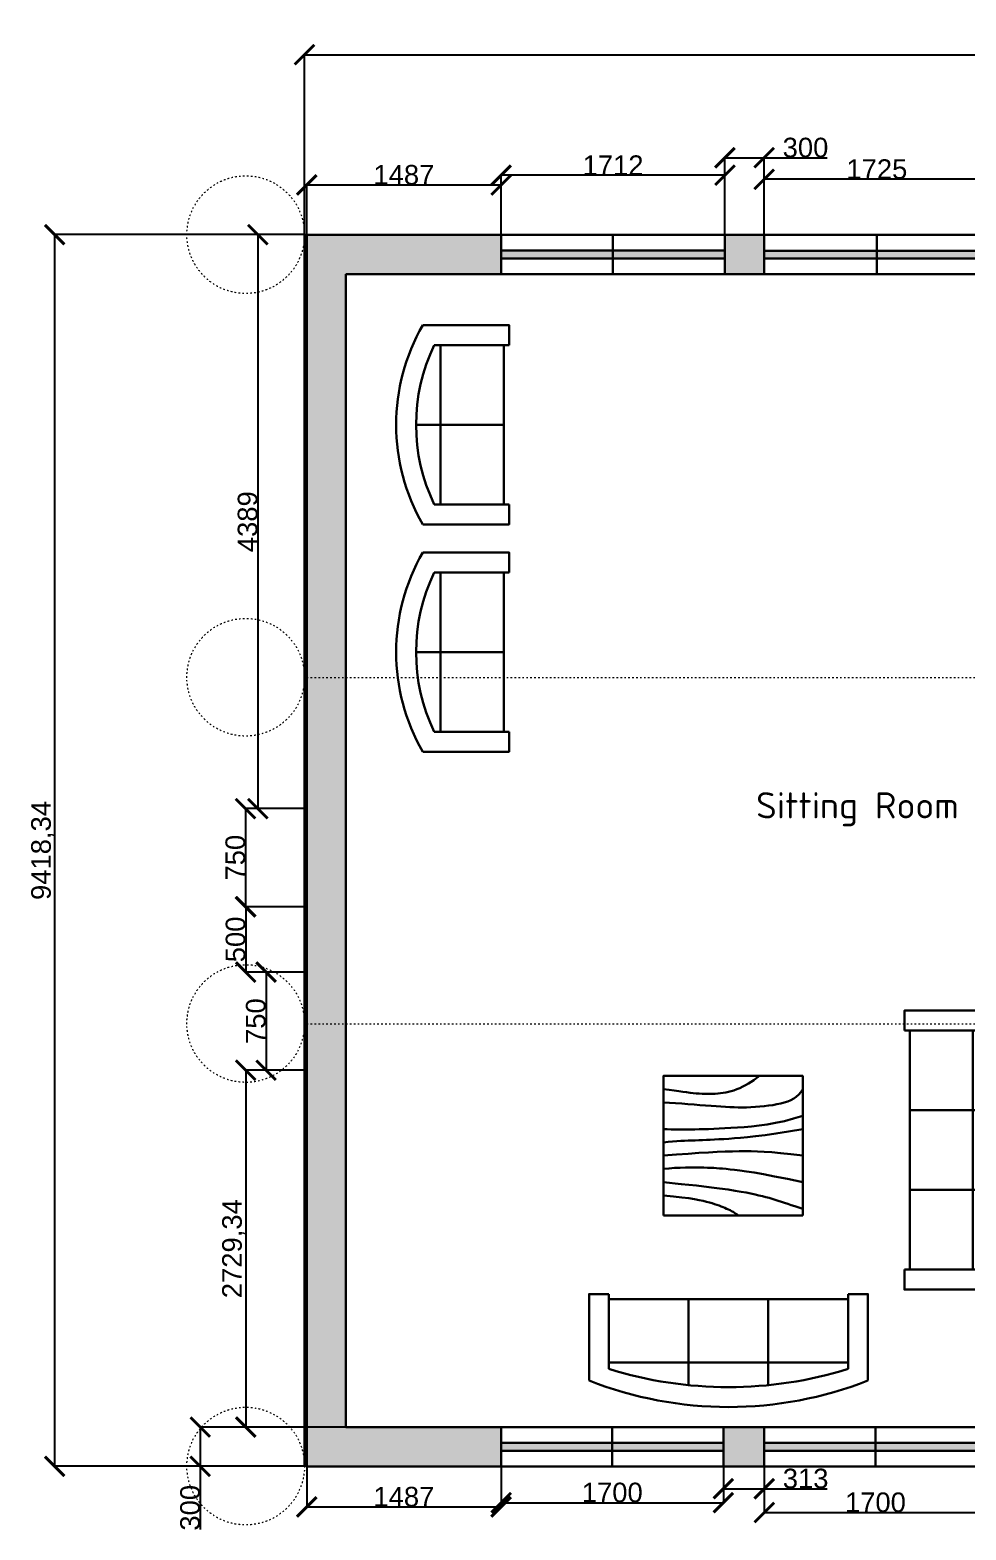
# Model space of a CAD drawing. Header units: millimetres. Extents: x 179 to 153538, y -2079432 to 11389.
# Drawn here: x 179 to 7339, y -81 to 11389 of the extents above; entities that cross this region are included whole.
import ezdxf

# ---------------------------------------------------------------- set-up
doc = ezdxf.new("R2010")
doc.units = ezdxf.units.MM
doc.linetypes.add('ACAD_ISO03W100', pattern=[30, 12, -18])
for name, color, linetype, lineweight in [('ašys', 2, 'ACAD_ISO03W100', 20), ('baldai', 8, 'Continuous', 30), ('langas', 230, 'Continuous', 30), ('matmenys', 80, 'Continuous', 30), ('pagrindinė siena', 170, 'Continuous', 30), ('Žodžaiai', 10, 'Continuous', 30)]:
    doc.layers.add(name, color=color, linetype=linetype, lineweight=lineweight)
doc.styles.add('Annotative', font='arial.ttf')
doc.styles.add('style1', font='isocpeur.ttf', dxfattribs={"height": 200})
doc.dimstyles.new('Žalias', dxfattribs={"dimscale": 0, "dimtxt": 150, "dimasz": 150, "dimexe": 1.25, "dimexo": 0.625, "dimtad": 1, "dimtxsty": 'Annotative', "dimblk": 'ARCHTICK', "dimcen": 2.5, "dimadec": 0, "dimazin": 0, "dimtfac": 1, "dimtmove": 0, "dimatfit": 3, "dimldrblk": 'ARCHTICK', "dimfxl": 1, "dimarcsym": 0})

# ---------------------------------------------------------------- blocks, each defined once
blk = doc.blocks.new('langas 1725')
at = {"layer": 'langas'}
for p, q in [((22417, 7890), (20692, 7890)), ((20692, 7890), (20692, 7590)), ((21555, 7890), (21555, 7590)), ((22417, 7590), (22417, 7890)), ((22417, 7770), (20692, 7770)), ((20692, 7710), (22417, 7710)), ((20692, 7590), (22417, 7590))]:
    blk.add_line(p, q, dxfattribs=at)
blk = doc.blocks.new('langas 1712')
at = {"layer": 'langas'}
for p, q in [((26398, 8355), (24686, 8355)), ((24686, 8355), (24686, 8055)), ((25542, 8355), (25542, 8055)), ((26398, 8055), (26398, 8355)), ((26398, 8235), (24686, 8235)), ((24686, 8175), (26398, 8175)), ((24686, 8055), (26398, 8055))]:
    blk.add_line(p, q, dxfattribs=at)
blk = doc.blocks.new('langas 2')
at = {"layer": 'langas'}
for p, q in [((24553, 8877), (22853, 8877)), ((22853, 8877), (22853, 8577)), ((23703, 8877), (23703, 8577)), ((24553, 8577), (24553, 8877)), ((24553, 8757), (22853, 8757)), ((22853, 8697), (24553, 8697)), ((22853, 8577), (24553, 8577))]:
    blk.add_line(p, q, dxfattribs=at)
blk = doc.blocks.new('_ArchTick')
at = {"color": 0, "linetype": 'ByBlock', "const_width": 0.15}
blk.add_lwpolyline([(-0.5, -0.5), (0.5, 0.5)], dxfattribs=at)
blk = doc.blocks.new('*D10')
at = {"layer": 'Defpoints', "color": 0, "transparency": 16777216}
for p in [(16083, 11200), (2279, 9824), (16083, 9822)]:
    blk.add_point(p, dxfattribs=at)
at = {"layer": 'matmenys', "color": 0, "lineweight": -2, "transparency": 16777216}
for p, q in [((2279, 9824), (2279, 11201)), ((2279, 11200), (16083, 11200)), ((16083, 9822), (16083, 11201))]:
    blk.add_line(p, q, dxfattribs=at)
at = {"layer": 'matmenys', "color": 0, "lineweight": -2, "transparency": 16777216, "xscale": 150, "yscale": 150, "zscale": 150, "rotation": 180}
blk.add_blockref('_ArchTick', (2279, 11200), dxfattribs=at)
at = {"layer": 'matmenys', "color": 0, "lineweight": -2, "transparency": 16777216, "xscale": 150, "yscale": 150, "zscale": 150}
blk.add_blockref('_ArchTick', (16083, 11200), dxfattribs=at)
at = {"layer": 'matmenys', "color": 0, "transparency": 16777216, "insert": (9181, 11290), "char_height": 150, "attachment_point": 5, "style": 'Annotative'}
blk.add_mtext('13803,8', dxfattribs=at)
blk = doc.blocks.new('*D11')
at = {"layer": 'Defpoints', "color": 0, "transparency": 16777216}
for p in [(368, 9824), (2279, 9824), (2296, 406)]:
    blk.add_point(p, dxfattribs=at)
at = {"layer": 'matmenys', "color": 0, "lineweight": -2, "transparency": 16777216}
for p, q in [((2278, 9824), (367, 9824)), ((368, 406), (368, 9824)), ((2295, 406), (367, 406))]:
    blk.add_line(p, q, dxfattribs=at)
at = {"layer": 'matmenys', "color": 0, "lineweight": -2, "transparency": 16777216, "xscale": 150, "yscale": 150, "zscale": 150}
for p, rotation in [((368, 9824), 90), ((368, 406), 270)]:
    blk.add_blockref('_ArchTick', p, dxfattribs=dict(at, rotation=rotation))
at = {"layer": 'matmenys', "color": 0, "transparency": 16777216, "insert": (277, 5115), "char_height": 150, "attachment_point": 5, "rotation": 90, "style": 'Annotative'}
blk.add_mtext('9418,34', dxfattribs=at)
blk = doc.blocks.new('*D12')
at = {"layer": 'Defpoints', "color": 0, "transparency": 16777216}
for p in [(2296, 406), (3783, 406), (3783, 96)]:
    blk.add_point(p, dxfattribs=at)
at = {"layer": 'matmenys', "color": 0, "lineweight": -2, "transparency": 16777216}
for p, q in [((2296, 405), (2296, 94)), ((3783, 405), (3783, 94)), ((2296, 96), (3783, 96))]:
    blk.add_line(p, q, dxfattribs=at)
at = {"layer": 'matmenys', "color": 0, "lineweight": -2, "transparency": 16777216, "xscale": 150, "yscale": 150, "zscale": 150, "rotation": 180}
blk.add_blockref('_ArchTick', (2296, 96), dxfattribs=at)
at = {"layer": 'matmenys', "color": 0, "lineweight": -2, "transparency": 16777216, "xscale": 150, "yscale": 150, "zscale": 150}
blk.add_blockref('_ArchTick', (3783, 96), dxfattribs=at)
at = {"layer": 'matmenys', "color": 0, "transparency": 16777216, "insert": (3039, 173), "char_height": 150, "attachment_point": 5, "style": 'Annotative'}
blk.add_mtext('1487', dxfattribs=at)
blk = doc.blocks.new('*D13')
at = {"layer": 'Defpoints', "color": 0, "transparency": 16777216}
for p in [(3783, 406), (5483, 406), (5483, 128)]:
    blk.add_point(p, dxfattribs=at)
at = {"layer": 'matmenys', "color": 0, "lineweight": -2, "transparency": 16777216}
for p, q in [((3783, 405), (3783, 126)), ((5483, 405), (5483, 126)), ((3783, 128), (5483, 128))]:
    blk.add_line(p, q, dxfattribs=at)
at = {"layer": 'matmenys', "color": 0, "lineweight": -2, "transparency": 16777216, "xscale": 150, "yscale": 150, "zscale": 150, "rotation": 180}
blk.add_blockref('_ArchTick', (3783, 128), dxfattribs=at)
at = {"layer": 'matmenys', "color": 0, "lineweight": -2, "transparency": 16777216, "xscale": 150, "yscale": 150, "zscale": 150}
blk.add_blockref('_ArchTick', (5483, 128), dxfattribs=at)
at = {"layer": 'matmenys', "color": 0, "transparency": 16777216, "insert": (4633, 205), "char_height": 150, "attachment_point": 5, "style": 'Annotative'}
blk.add_mtext('1700', dxfattribs=at)
blk = doc.blocks.new('*D14')
at = {"layer": 'Defpoints', "color": 0, "transparency": 16777216}
for p in [(5483, 406), (5796, 406), (5796, 235)]:
    blk.add_point(p, dxfattribs=at)
at = {"layer": 'matmenys', "color": 0, "lineweight": -2, "transparency": 16777216}
for p, q in [((5483, 405), (5483, 233)), ((5796, 405), (5796, 233)), ((5483, 235), (5796, 235)), ((5796, 235), (6278, 235))]:
    blk.add_line(p, q, dxfattribs=at)
at = {"layer": 'matmenys', "color": 0, "lineweight": -2, "transparency": 16777216, "xscale": 150, "yscale": 150, "zscale": 150, "rotation": 180}
blk.add_blockref('_ArchTick', (5483, 235), dxfattribs=at)
at = {"layer": 'matmenys', "color": 0, "lineweight": -2, "transparency": 16777216, "xscale": 150, "yscale": 150, "zscale": 150}
blk.add_blockref('_ArchTick', (5796, 235), dxfattribs=at)
at = {"layer": 'matmenys', "color": 0, "transparency": 16777216, "insert": (6112, 312), "char_height": 150, "attachment_point": 5, "style": 'Annotative'}
blk.add_mtext('313', dxfattribs=at)
blk = doc.blocks.new('*D15')
at = {"layer": 'Defpoints', "color": 0, "transparency": 16777216}
for p in [(5796, 406), (7496, 406), (7496, 53)]:
    blk.add_point(p, dxfattribs=at)
at = {"layer": 'matmenys', "color": 0, "lineweight": -2, "transparency": 16777216}
for p, q in [((5796, 405), (5796, 52)), ((7496, 405), (7496, 52)), ((5796, 53), (7496, 53))]:
    blk.add_line(p, q, dxfattribs=at)
at = {"layer": 'matmenys', "color": 0, "lineweight": -2, "transparency": 16777216, "xscale": 150, "yscale": 150, "zscale": 150, "rotation": 180}
blk.add_blockref('_ArchTick', (5796, 53), dxfattribs=at)
at = {"layer": 'matmenys', "color": 0, "lineweight": -2, "transparency": 16777216, "xscale": 150, "yscale": 150, "zscale": 150}
blk.add_blockref('_ArchTick', (7496, 53), dxfattribs=at)
at = {"layer": 'matmenys', "color": 0, "transparency": 16777216, "insert": (6646, 130), "char_height": 150, "attachment_point": 5, "style": 'Annotative'}
blk.add_mtext('1700', dxfattribs=at)
blk = doc.blocks.new('*D33')
at = {"layer": 'Defpoints', "color": 0, "transparency": 16777216}
for p in [(5795, 10247), (5795, 9822), (7520, 9823)]:
    blk.add_point(p, dxfattribs=at)
at = {"layer": 'matmenys', "color": 0, "lineweight": -2, "transparency": 16777216}
for p, q in [((5795, 9822), (5795, 10248)), ((7520, 10247), (5795, 10247)), ((7520, 9823), (7520, 10248))]:
    blk.add_line(p, q, dxfattribs=at)
at = {"layer": 'matmenys', "color": 0, "lineweight": -2, "transparency": 16777216, "xscale": 150, "yscale": 150, "zscale": 150, "rotation": 180}
blk.add_blockref('_ArchTick', (5795, 10247), dxfattribs=at)
at = {"layer": 'matmenys', "color": 0, "lineweight": -2, "transparency": 16777216, "xscale": 150, "yscale": 150, "zscale": 150}
blk.add_blockref('_ArchTick', (7520, 10247), dxfattribs=at)
at = {"layer": 'matmenys', "color": 0, "transparency": 16777216, "insert": (6657, 10324), "char_height": 150, "attachment_point": 5, "style": 'Annotative'}
blk.add_mtext('1725', dxfattribs=at)
blk = doc.blocks.new('*D34')
at = {"layer": 'Defpoints', "color": 0, "transparency": 16777216}
for p in [(3783, 10279), (3783, 9822), (5495, 9823)]:
    blk.add_point(p, dxfattribs=at)
at = {"layer": 'matmenys', "color": 0, "lineweight": -2, "transparency": 16777216}
for p, q in [((3783, 9822), (3783, 10280)), ((5495, 10279), (3783, 10279)), ((5495, 9824), (5495, 10280))]:
    blk.add_line(p, q, dxfattribs=at)
at = {"layer": 'matmenys', "color": 0, "lineweight": -2, "transparency": 16777216, "xscale": 150, "yscale": 150, "zscale": 150, "rotation": 180}
blk.add_blockref('_ArchTick', (3783, 10279), dxfattribs=at)
at = {"layer": 'matmenys', "color": 0, "lineweight": -2, "transparency": 16777216, "xscale": 150, "yscale": 150, "zscale": 150}
blk.add_blockref('_ArchTick', (5495, 10279), dxfattribs=at)
at = {"layer": 'matmenys', "color": 0, "transparency": 16777216, "insert": (4639, 10355), "char_height": 150, "attachment_point": 5, "style": 'Annotative'}
blk.add_mtext('1712', dxfattribs=at)
blk = doc.blocks.new('*D35')
at = {"layer": 'Defpoints', "color": 0, "transparency": 16777216}
for p in [(3783, 10204), (2296, 9822), (3783, 9822)]:
    blk.add_point(p, dxfattribs=at)
at = {"layer": 'matmenys', "color": 0, "lineweight": -2, "transparency": 16777216}
for p, q in [((2296, 9822), (2296, 10205)), ((2296, 10204), (3783, 10204)), ((3783, 9822), (3783, 10205))]:
    blk.add_line(p, q, dxfattribs=at)
at = {"layer": 'matmenys', "color": 0, "lineweight": -2, "transparency": 16777216, "xscale": 150, "yscale": 150, "zscale": 150, "rotation": 180}
blk.add_blockref('_ArchTick', (2296, 10204), dxfattribs=at)
at = {"layer": 'matmenys', "color": 0, "lineweight": -2, "transparency": 16777216, "xscale": 150, "yscale": 150, "zscale": 150}
blk.add_blockref('_ArchTick', (3783, 10204), dxfattribs=at)
at = {"layer": 'matmenys', "color": 0, "transparency": 16777216, "insert": (3039, 10281), "char_height": 150, "attachment_point": 5, "style": 'Annotative'}
blk.add_mtext('1487', dxfattribs=at)
blk = doc.blocks.new('*D36')
at = {"layer": 'Defpoints', "color": 0, "transparency": 16777216}
for p in [(2596, 706), (1481, 406), (2279, 406)]:
    blk.add_point(p, dxfattribs=at)
at = {"layer": 'matmenys', "color": 0, "lineweight": -2, "transparency": 16777216}
for p, q in [((2595, 706), (1480, 706)), ((1481, 706), (1481, 406)), ((2278, 406), (1480, 406)), ((1481, 406), (1481, -77))]:
    blk.add_line(p, q, dxfattribs=at)
at = {"layer": 'matmenys', "color": 0, "lineweight": -2, "transparency": 16777216, "xscale": 150, "yscale": 150, "zscale": 150}
for p, rotation in [((1481, 706), 90), ((1481, 406), 270)]:
    blk.add_blockref('_ArchTick', p, dxfattribs=dict(at, rotation=rotation))
at = {"layer": 'matmenys', "color": 0, "transparency": 16777216, "insert": (1404, 89), "char_height": 150, "attachment_point": 5, "rotation": 90, "style": 'Annotative'}
blk.add_mtext('300', dxfattribs=at)
blk = doc.blocks.new('*D37')
at = {"layer": 'Defpoints', "color": 0, "transparency": 16777216}
for p in [(2279, 9824), (1922, 5435), (2279, 5435)]:
    blk.add_point(p, dxfattribs=at)
at = {"layer": 'matmenys', "color": 0, "lineweight": -2, "transparency": 16777216}
for p, q in [((2278, 9824), (1920, 9824)), ((1922, 9824), (1922, 5435)), ((2278, 5435), (1920, 5435))]:
    blk.add_line(p, q, dxfattribs=at)
at = {"layer": 'matmenys', "color": 0, "lineweight": -2, "transparency": 16777216, "xscale": 150, "yscale": 150, "zscale": 150}
for p, rotation in [((1922, 9824), 90), ((1922, 5435), 270)]:
    blk.add_blockref('_ArchTick', p, dxfattribs=dict(at, rotation=rotation))
at = {"layer": 'matmenys', "color": 0, "transparency": 16777216, "insert": (1844, 7629), "char_height": 150, "attachment_point": 5, "rotation": 90, "style": 'Annotative'}
blk.add_mtext('4389', dxfattribs=at)
blk = doc.blocks.new('*D38')
at = {"layer": 'Defpoints', "color": 0, "transparency": 16777216}
for p in [(2279, 5435), (1827, 4685), (2279, 4685)]:
    blk.add_point(p, dxfattribs=at)
at = {"layer": 'matmenys', "color": 0, "lineweight": -2, "transparency": 16777216}
for p, q in [((2278, 5435), (1826, 5435)), ((1827, 5435), (1827, 4685)), ((2278, 4685), (1826, 4685))]:
    blk.add_line(p, q, dxfattribs=at)
at = {"layer": 'matmenys', "color": 0, "lineweight": -2, "transparency": 16777216, "xscale": 150, "yscale": 150, "zscale": 150}
for p, rotation in [((1827, 5435), 90), ((1827, 4685), 270)]:
    blk.add_blockref('_ArchTick', p, dxfattribs=dict(at, rotation=rotation))
at = {"layer": 'matmenys', "color": 0, "transparency": 16777216, "insert": (1750, 5060), "char_height": 150, "attachment_point": 5, "rotation": 90, "style": 'Annotative'}
blk.add_mtext('750', dxfattribs=at)
blk = doc.blocks.new('*D39')
at = {"layer": 'Defpoints', "color": 0, "transparency": 16777216}
for p in [(2279, 4685), (1829, 4185), (2279, 4185)]:
    blk.add_point(p, dxfattribs=at)
at = {"layer": 'matmenys', "color": 0, "lineweight": -2, "transparency": 16777216}
for p, q in [((2278, 4685), (1828, 4685)), ((1829, 4685), (1829, 4185)), ((2278, 4185), (1828, 4185))]:
    blk.add_line(p, q, dxfattribs=at)
at = {"layer": 'matmenys', "color": 0, "lineweight": -2, "transparency": 16777216, "xscale": 150, "yscale": 150, "zscale": 150}
for p, rotation in [((1829, 4685), 90), ((1829, 4185), 270)]:
    blk.add_blockref('_ArchTick', p, dxfattribs=dict(at, rotation=rotation))
at = {"layer": 'matmenys', "color": 0, "transparency": 16777216, "insert": (1752, 4435), "char_height": 150, "attachment_point": 5, "rotation": 90, "style": 'Annotative'}
blk.add_mtext('500', dxfattribs=at)
blk = doc.blocks.new('*D40')
at = {"layer": 'Defpoints', "color": 0, "transparency": 16777216}
for p in [(2279, 4185), (1985, 3435), (2279, 3435)]:
    blk.add_point(p, dxfattribs=at)
at = {"layer": 'matmenys', "color": 0, "lineweight": -2, "transparency": 16777216}
for p, q in [((2278, 4185), (1983, 4185)), ((1985, 4185), (1985, 3435)), ((2278, 3435), (1983, 3435))]:
    blk.add_line(p, q, dxfattribs=at)
at = {"layer": 'matmenys', "color": 0, "lineweight": -2, "transparency": 16777216, "xscale": 150, "yscale": 150, "zscale": 150}
for p, rotation in [((1985, 4185), 90), ((1985, 3435), 270)]:
    blk.add_blockref('_ArchTick', p, dxfattribs=dict(at, rotation=rotation))
at = {"layer": 'matmenys', "color": 0, "transparency": 16777216, "insert": (1907, 3810), "char_height": 150, "attachment_point": 5, "rotation": 90, "style": 'Annotative'}
blk.add_mtext('750', dxfattribs=at)
blk = doc.blocks.new('*D41')
at = {"layer": 'Defpoints', "color": 0, "transparency": 16777216}
for p in [(2279, 3435), (1829, 706), (2596, 706)]:
    blk.add_point(p, dxfattribs=at)
at = {"layer": 'matmenys', "color": 0, "lineweight": -2, "transparency": 16777216}
for p, q in [((2278, 3435), (1828, 3435)), ((1829, 3435), (1829, 706)), ((2595, 706), (1828, 706))]:
    blk.add_line(p, q, dxfattribs=at)
at = {"layer": 'matmenys', "color": 0, "lineweight": -2, "transparency": 16777216, "xscale": 150, "yscale": 150, "zscale": 150}
for p, rotation in [((1829, 3435), 90), ((1829, 706), 270)]:
    blk.add_blockref('_ArchTick', p, dxfattribs=dict(at, rotation=rotation))
at = {"layer": 'matmenys', "color": 0, "transparency": 16777216, "insert": (1738, 2070), "char_height": 150, "attachment_point": 5, "rotation": 90, "style": 'Annotative'}
blk.add_mtext('2729,34', dxfattribs=at)
blk = doc.blocks.new('*D45')
at = {"layer": 'Defpoints', "color": 0, "transparency": 16777216}
for p in [(5795, 10412), (5495, 9822), (5795, 9822)]:
    blk.add_point(p, dxfattribs=at)
at = {"layer": 'matmenys', "color": 0, "lineweight": -2, "transparency": 16777216}
for p, q in [((5495, 9822), (5495, 10413)), ((5495, 10412), (5795, 10412)), ((5795, 9822), (5795, 10413)), ((5795, 10412), (6277, 10412))]:
    blk.add_line(p, q, dxfattribs=at)
at = {"layer": 'matmenys', "color": 0, "lineweight": -2, "transparency": 16777216, "xscale": 150, "yscale": 150, "zscale": 150, "rotation": 180}
blk.add_blockref('_ArchTick', (5495, 10412), dxfattribs=at)
at = {"layer": 'matmenys', "color": 0, "lineweight": -2, "transparency": 16777216, "xscale": 150, "yscale": 150, "zscale": 150}
blk.add_blockref('_ArchTick', (5795, 10412), dxfattribs=at)
at = {"layer": 'matmenys', "color": 0, "transparency": 16777216, "insert": (6111, 10489), "char_height": 150, "attachment_point": 5, "style": 'Annotative'}
blk.add_mtext('300', dxfattribs=at)
blk = doc.blocks.new('Sofa - Roundback Loveseat 5 ft.')
at = {"linetype": 'Continuous'}
for p, q in [((0, -32.44198), (0, -5.99998)), ((-24, -33.99998), (-24, -11.46958)), ((-23.9998, -13.38178), (23.99986, -13.38178)), ((24.00004, -33.99998), (24.00004, -11.46958)), ((-24, -32.44198), (24.00004, -32.44198))]:
    blk.add_line(p, q, dxfattribs=at)
for points in [[(-24, -33.99998), (-30, -33.99998), (-30, -7.99998)], [(30.00004, -7.99998), (30.00004, -33.99998), (24.00004, -33.99998)]]:
    blk.add_lwpolyline(points, dxfattribs=at)
for centre, radius, start, end in [((0, -60.24998), 60.24998, 60.13715, 119.8628), ((0, -61.38438), 55.38444, 64.32083, 115.6792)]:
    blk.add_arc(centre, radius, start, end, dxfattribs=at)
blk = doc.blocks.new('Table - Square Woodgrain 42 x 42 in.')
at = {"linetype": 'Continuous'}
blk.add_line((0, -42), (42, -42), dxfattribs=at)
for points in [[(0, -4), (1.704, -4.2172), (3.2358, -4.4188), (4.615, -4.604), (5.8615, -4.7721), (6.9951, -4.9224), (8.0357, -5.0541), (9.0031, -5.1667), (9.9171, -5.2594), (10.7951, -5.3316), (11.6445, -5.3836), (12.4702, -5.4157), (13.277, -5.4283), (14.0698, -5.4217), (14.8535, -5.3964), (15.6331, -5.3526), (16.4133, -5.2908), (17.1986, -5.2103), (17.9913, -5.1062), (18.793, -4.9727), (19.6056, -4.8038), (20.4307, -4.5937), (21.2701, -4.3365), (22.1256, -4.0262), (22.9989, -3.6571), (23.888, -3.2272), (24.7756, -2.7516), (25.6408, -2.2491), (26.4624, -1.7387), (27.2195, -1.2395), (27.891, -0.7703), (28.456, -0.3501), (28.8934, 0.002)], [(0, -42), (0, 0), (42, 0), (42, -42)], [(0, -8), (1.8203, -8.1001), (3.6741, -8.2149), (5.5411, -8.3408), (7.4011, -8.4741), (9.2339, -8.6112), (11.0193, -8.7484), (12.7371, -8.8821), (14.3671, -9.0086), (15.8954, -9.1246), (17.3337, -9.2278), (18.6997, -9.3159), (20.0116, -9.387), (21.2871, -9.4389), (22.5442, -9.4696), (23.8008, -9.477), (25.0749, -9.459), (26.3791, -9.4137), (27.7049, -9.3403), (29.0383, -9.2382), (30.3655, -9.1068), (31.6728, -8.9455), (32.9461, -8.7535), (34.1717, -8.5304), (35.3358, -8.2756), (36.4268, -7.9863), (37.443, -7.6521), (38.3849, -7.2603), (39.253, -6.7986), (40.048, -6.2542), (40.7705, -5.6147), (41.421, -4.8674), (42, -4)], [(42, -12), (39.1784, -12.8621), (36.4519, -13.5654), (33.8246, -14.1294), (31.3004, -14.5731), (28.8832, -14.9161), (26.577, -15.1775), (24.3858, -15.3768), (22.3136, -15.5332), (20.3622, -15.6632), (18.5254, -15.7718), (16.7947, -15.8612), (15.1618, -15.9338), (13.6183, -15.9916), (12.1558, -16.0369), (10.7659, -16.0718), (9.4403, -16.0987), (8.1703, -16.1191), (6.9461, -16.1325), (5.7577, -16.1377), (4.595, -16.1335), (3.4479, -16.1188), (2.3064, -16.0924), (1.1604, -16.0532), (0, -16)], [(42, -16), (37.6529, -16.7365), (33.8802, -17.329), (30.6179, -17.7961), (27.8015, -18.1561), (25.3668, -18.4275), (23.2497, -18.6288), (21.3859, -18.7785), (19.7111, -18.8949), (18.1693, -18.9939), (16.7375, -19.0795), (15.401, -19.1534), (14.1449, -19.217), (12.9544, -19.2717), (11.8148, -19.3191), (10.7113, -19.3606), (9.6291, -19.3976), (8.5534, -19.4323), (7.47, -19.4689), (6.3643, -19.5122), (5.222, -19.5672), (4.0288, -19.6386), (2.7703, -19.7313), (1.4321, -19.8501), (0, -20)], [(0, -24), (3.9243, -23.6805), (7.4766, -23.4138), (10.6891, -23.1954), (13.5943, -23.0205), (16.2247, -22.8847), (18.6125, -22.7832), (20.7903, -22.7116), (22.7903, -22.6651), (24.6563, -22.642), (26.4764, -22.6507), (28.35, -22.7024), (30.3766, -22.8084), (32.6555, -22.98), (35.2861, -23.2283), (38.3678, -23.5645), (42, -24)], [(42, -32), (37.392, -31.017), (33.4585, -30.2231), (30.1291, -29.5949), (27.3334, -29.109), (25.0009, -28.742), (23.0612, -28.4707), (21.4439, -28.2716), (20.0786, -28.1215), (18.8998, -28.0002), (17.8609, -27.9014), (16.9206, -27.8219), (16.0371, -27.7588), (15.1691, -27.709), (14.2748, -27.6693), (13.3128, -27.6368), (12.2415, -27.6083), (11.0295, -27.5824), (9.6867, -27.5643), (8.233, -27.5608), (6.6884, -27.5787), (5.0728, -27.6248), (3.4062, -27.7058), (1.7086, -27.8286), (0, -28)], [(0, -32), (5.4026, -32.5358), (9.9494, -33.019), (13.7424, -33.4553), (16.8834, -33.8505), (19.4743, -34.2106), (21.6171, -34.5413), (23.4136, -34.8486), (24.9657, -35.1382), (26.3614, -35.4156), (27.6332, -35.6841), (28.7995, -35.9467), (29.8788, -36.2064), (30.8897, -36.4661), (31.8507, -36.7288), (32.7802, -36.9973), (33.6968, -37.2747), (34.6175, -37.5635), (35.5531, -37.8651), (36.5128, -38.1805), (37.506, -38.5108), (38.5421, -38.8568), (39.6302, -39.2197), (40.7797, -39.6004), (42, -40)], [(0, -36), (3.0098, -36.2857), (5.5354, -36.5643), (7.6368, -36.8359), (9.374, -37.1009), (10.807, -37.3597), (11.9957, -37.6126), (13.0002, -37.8599), (13.8804, -38.102), (14.6874, -38.3393), (15.4365, -38.5729), (16.1338, -38.8041), (16.7858, -39.0341), (17.3987, -39.264), (17.9787, -39.4952), (18.5322, -39.7288), (19.0655, -39.9662), (19.5832, -40.2081), (20.0842, -40.4544), (20.5657, -40.7046), (21.0249, -40.9581), (21.459, -41.2144), (21.8653, -41.4731), (22.2409, -41.7335), (22.5831, -41.9951)]]:
    blk.add_lwpolyline(points, dxfattribs=at)
blk = doc.blocks.new('Sofa - Roundback 7 ft.')
at = {"linetype": 'Continuous'}
for p, q in [((-12.00002, -32.4421), (-12.00003, -6.5971)), ((11.99997, -32.4421), (11.99998, -6.5971)), ((-36.000027, -34), (-36.000027, -11.4696)), ((-35.999844, -13.3819), (35.9998, -13.3819)), ((35.99998, -34), (35.99998, -11.4696)), ((-36.000027, -32.4421), (35.99998, -32.4421))]:
    blk.add_line(p, q, dxfattribs=at)
for points in [[(-36.000027, -34), (-42.000027, -34), (-42.000027, -8)], [(41.99998, -8), (41.99998, -34), (35.99998, -34)]]:
    blk.add_lwpolyline(points, dxfattribs=at)
for centre, radius, start, end in [((0, -114.25), 114.25, 68.43141, 111.5686), ((-0.00001, -127.1968), 121.1968, 72.72033, 107.2797)]:
    blk.add_arc(centre, radius, start, end, dxfattribs=at)

msp = doc.modelspace()

# ---------------------------------------------------------------- hatches: boundary and pattern name
at = {"layer": 'langas'}
h = msp.add_hatch(color=256, dxfattribs=at)
h.dxf.hatch_style = 1
h.paths.add_polyline_path([(7495.781, 585.512), (6645.781, 585.512), (6645.781, 525.512), (7495.781, 525.512)])
h.paths.add_polyline_path([(6645.781, 585.512), (5795.781, 585.512), (5795.781, 525.512), (6645.781, 525.512)])
h.paths.add_polyline_path([(5482.781, 585.512), (4632.781, 585.512), (4632.781, 525.512), (5482.781, 525.512)])
h.paths.add_polyline_path([(4632.781, 585.512), (3782.781, 585.512), (3782.781, 525.512), (4632.781, 525.512)])
h.paths.add_polyline_path([(9195.781, 585.512), (8795.781, 585.512), (8795.781, 525.512), (9195.781, 525.512), (9195.781, 555.512)])
h.paths.add_polyline_path([(10495.781, 585.512), (10095.781, 585.512), (10095.781, 525.512), (10495.781, 525.512)])
h.paths.add_polyline_path([(14123.781, 585.512), (12697.781, 585.512), (12697.781, 525.512), (14123.781, 525.512)])
h.paths.add_polyline_path([(15549.781, 585.512), (14123.781, 585.512), (14123.781, 525.512), (15549.781, 525.512)])
h.paths.add_polyline_path([(15962.781, 6738.512), (15902.781, 6738.512), (15902.781, 6437.512), (15962.781, 6437.512)])
h.paths.add_polyline_path([(15962.781, 7588.512), (15902.781, 7588.512), (15902.781, 6738.512), (15962.781, 6738.512)])
h.paths.add_polyline_path([(15962.781, 6437.512), (15902.781, 6437.512), (15902.781, 5888.512), (15962.781, 5888.512)])
h.paths.add_polyline_path([(12597.781, 9701.512), (12217.781, 9701.512), (12217.781, 9641.512), (12597.781, 9641.512)])
h.paths.add_polyline_path([(12217.781, 9701.512), (11367.781, 9701.512), (11367.781, 9641.512), (12217.781, 9641.512)])
h.paths.add_polyline_path([(13067.781, 9701.512), (12597.781, 9701.512), (12597.781, 9641.512), (13067.781, 9641.512)])
h.paths.add_polyline_path([(10494.781, 9701.512), (9644.781, 9701.512), (9644.781, 9641.512), (10494.781, 9641.512)])
h.paths.add_polyline_path([(9644.781, 9701.512), (8794.781, 9701.512), (8794.781, 9641.512), (9644.781, 9641.512)])
h.paths.add_polyline_path([(7519.781, 9701.512), (6657.281, 9701.512), (6657.281, 9641.512), (7519.781, 9641.512)])
h.paths.add_polyline_path([(6657.281, 9701.512), (5794.781, 9701.512), (5794.781, 9641.512), (6657.281, 9641.512)])
h.paths.add_polyline_path([(5494.781, 9701.512), (4638.781, 9701.512), (4638.781, 9641.512), (5494.781, 9641.512)])
h.paths.add_polyline_path([(4638.781, 9701.512), (3782.781, 9701.512), (3782.781, 9641.512), (4638.781, 9641.512)])
at = {"layer": 'pagrindinė siena'}
h = msp.add_hatch(dxfattribs=at)
h.set_pattern_fill('AR-BRSTD', color=256)
h.paths.add_polyline_path([(3782.781, 9821.512), (2295.781, 9821.512), (2295.781, 6437.512), (2595.781, 6437.512), (2595.781, 9521.512), (3782.781, 9521.512)])
h.paths.add_polyline_path([(2595.781, 6437.512), (2295.781, 6437.512), (2295.781, 3789.512), (2595.781, 3789.512)])
h.paths.add_polyline_path([(2595.781, 3789.512), (2295.781, 3789.512), (2295.781, 405.512), (3782.781, 405.512), (3782.781, 705.512), (2595.781, 705.512)])
h.paths.add_polyline_path([(5795.781, 705.512), (5482.781, 705.512), (5482.781, 405.512), (5795.781, 405.512)])
h.paths.add_polyline_path([(8795.781, 705.512), (7495.781, 705.512), (7495.781, 405.512), (8795.781, 405.512)])
h.paths.add_polyline_path([(12597.781, 705.512), (10813.781, 705.512), (10813.781, 405.512), (12597.781, 405.512)])
h.paths.add_polyline_path([(10813.781, 705.512), (10495.781, 705.512), (10495.781, 405.512), (10813.781, 405.512)])
h.paths.add_polyline_path([(12697.781, 705.512), (12597.781, 705.512), (12597.781, 405.512), (12697.781, 405.512)])
h.paths.add_polyline_path([(16082.781, 3789.512), (15782.781, 3789.512), (15782.781, 705.512), (15549.781, 705.512), (15549.781, 405.512), (16082.781, 405.512)])
h.paths.add_polyline_path([(16082.781, 5888.512), (15782.781, 5888.512), (15782.781, 3789.512), (16082.781, 3789.512)])
h.paths.add_polyline_path([(16082.781, 9821.512), (14670.781, 9821.512), (14670.781, 9521.512), (15782.781, 9521.512), (15782.781, 7588.512), (16082.781, 7588.512)])
h.paths.add_polyline_path([(13770.781, 9821.512), (13067.781, 9821.512), (13067.781, 9521.512), (13770.781, 9521.512)])
h.paths.add_polyline_path([(11367.781, 9821.512), (10813.781, 9821.512), (10813.781, 9521.512), (11367.781, 9521.512)])
h.paths.add_polyline_path([(10813.781, 9821.512), (10494.781, 9821.512), (10494.781, 9521.512), (10813.781, 9521.512)])
h.paths.add_polyline_path([(8794.781, 9821.512), (7519.781, 9821.512), (7519.781, 9521.512), (8794.781, 9521.512)])
h.paths.add_polyline_path([(5794.781, 9821.512), (5494.781, 9821.512), (5494.781, 9521.512), (5794.781, 9521.512)])

# ---------------------------------------------------------------- linework, layer by layer
at = {"layer": 'ašys'}
for p, q in [((2295.781, 9821.512), (16082.781, 9821.512)), ((2295.781, 6437.512), (16082.781, 6437.512)), ((2295.781, 3789.512), (16082.781, 3789.512)), ((2295.781, 405.512), (16082.781, 405.512))]:
    msp.add_line(p, q, dxfattribs=at)
for centre in [(1828.984, 9823.852), (1828.984, 6439.852), (1828.984, 3791.852), (1828.984, 407.852)]:
    msp.add_circle(centre, 450, dxfattribs=at)
at = {"layer": 'pagrindinė siena'}
for p, q in [((13770.781, 9821.512), (2278.984, 9823.852)), ((2278.984, 407.852), (2278.984, 9823.852)), ((13770.781, 9821.512), (2278.984, 9823.852)), ((13770.781, 9821.512), (2295.781, 9821.512)), ((2295.781, 405.512), (2295.781, 9821.512)), ((13770.781, 9821.512), (2295.781, 9821.512)), ((5794.781, 9821.512), (5494.781, 9821.512)), ((5494.781, 9821.512), (5494.781, 9521.512)), ((2595.781, 9521.512), (13770.781, 9521.512)), ((2595.781, 705.512), (2595.781, 9521.512)), ((5794.781, 9521.512), (5494.781, 9521.512)), ((2595.781, 705.512), (3782.781, 705.512)), ((3782.781, 705.512), (3782.781, 405.512)), ((5482.781, 705.512), (5795.781, 705.512)), ((5795.781, 405.512), (5795.781, 705.512)), ((2295.781, 405.512), (3782.781, 405.512)), ((5482.781, 405.512), (5795.781, 405.512))]:
    msp.add_line(p, q, dxfattribs=at)

# ---------------------------------------------------------------- block references
at = {"layer": 'baldai', "xscale": 25.4, "yscale": 25.4, "zscale": 25.4}
for name, p, rotation in [('Sofa - Roundback Loveseat 5 ft.', (2980.031, 8369.891), 90), ('Sofa - Roundback Loveseat 5 ft.', (2980.09, 6631.523), 90), ('Sofa - Roundback 7 ft.', (7732.016, 2824.212), 270), ('Sofa - Roundback 7 ft.', (5521.869, 859.208), 179.9999981842974)]:
    msp.add_blockref(name, p, dxfattribs=dict(at, rotation=rotation))
msp.add_blockref('Table - Square Woodgrain 42 x 42 in.', (5023.784, 3391.066), dxfattribs=at)
at = {"layer": 'langas'}
for name, p in [('langas 1712', (-20903.575, 1466.878)), ('langas 1725', (-14897.671, 1931.31)), ('langas 2', (-19069.781, -8171.318)), ('langas 2', (-17056.781, -8171.318))]:
    msp.add_blockref(name, p, dxfattribs=at)

# ---------------------------------------------------------------- texts
at = {"layer": 'Žodžaiai', "insert": (5733.187, 5560.169), "char_height": 200, "attachment_point": 1, "style": 'style1'}
msp.add_mtext_dynamic_manual_height_columns('Sitting Room', width=3125.52303, gutter_width=1000, heights=[0], dxfattribs=at)

# ---------------------------------------------------------------- dimensions: what is measured, and where the dimension line sits
at = {"layer": 'matmenys'}
for base, p1, p2, picture, middle in [((16082.781, 11199.582), (2278.984, 9823.852), (16082.781, 9821.512), '*D10', (9180.883, 11290.351)), ((5794.781, 10411.827), (5494.781, 9821.512), (5794.781, 9821.512), '*D45', (6110.805, 10489.089)), ((3782.781, 10278.934), (5494.781, 9823.197), (3782.781, 9821.512), '*D34', (4638.781, 10354.866)), ((3782.781, 10203.934), (2295.781, 9821.512), (3782.781, 9821.512), '*D35', (3039.281, 10281.145)), ((5794.781, 10246.877), (7519.781, 9822.785), (5794.781, 9821.512), '*D33', (6657.281, 10324.088)), ((3782.781, 95.607), (2295.781, 405.512), (3782.781, 405.512), '*D12', (3039.281, 172.818)), ((5482.781, 127.664), (3782.781, 405.512), (5482.781, 405.512), '*D13', (4632.781, 204.875)), ((5795.781, 234.518), (5482.781, 405.512), (5795.781, 405.512), '*D14', (6112.061, 311.78)), ((7495.781, 52.867), (5795.781, 405.512), (7495.781, 405.512), '*D15', (6645.781, 130.078))]:
    dim = msp.add_linear_dim(base=base, p1=p1, p2=p2, dimstyle='Žalias', dxfattribs=at)
    dim.commit()
    dim.dimension.update_dxf_attribs({"geometry": picture, "text_midpoint": middle})
for base, p1, p2, picture, middle in [((368.172, 9823.852), (2295.781, 405.512), (2278.984, 9823.852), '*D11', (277.403, 5114.682)), ((1921.596, 5434.852), (2278.984, 9823.852), (2278.984, 5434.852), '*D37', (1844.334, 7629.352)), ((1827.027, 4684.852), (2278.984, 5434.852), (2278.984, 4684.852), '*D38', (1749.816, 5059.852)), ((1828.984, 4184.852), (2278.984, 4684.852), (2278.984, 4184.852), '*D39', (1751.774, 4434.852)), ((1984.569, 3434.852), (2278.984, 4184.852), (2278.984, 3434.852), '*D40', (1907.359, 3809.852)), ((1828.984, 705.512), (2278.984, 3434.852), (2595.781, 705.512), '*D41', (1738.216, 2070.182)), ((1480.886, 405.512), (2595.781, 705.512), (2278.978, 405.512), '*D36', (1403.624, 89.488))]:
    dim = msp.add_linear_dim(base=base, p1=p1, p2=p2, angle=90, dimstyle='Žalias', dxfattribs=at)
    dim.commit()
    dim.dimension.update_dxf_attribs({"geometry": picture, "text_midpoint": middle})

doc.saveas('drawing.dxf')
